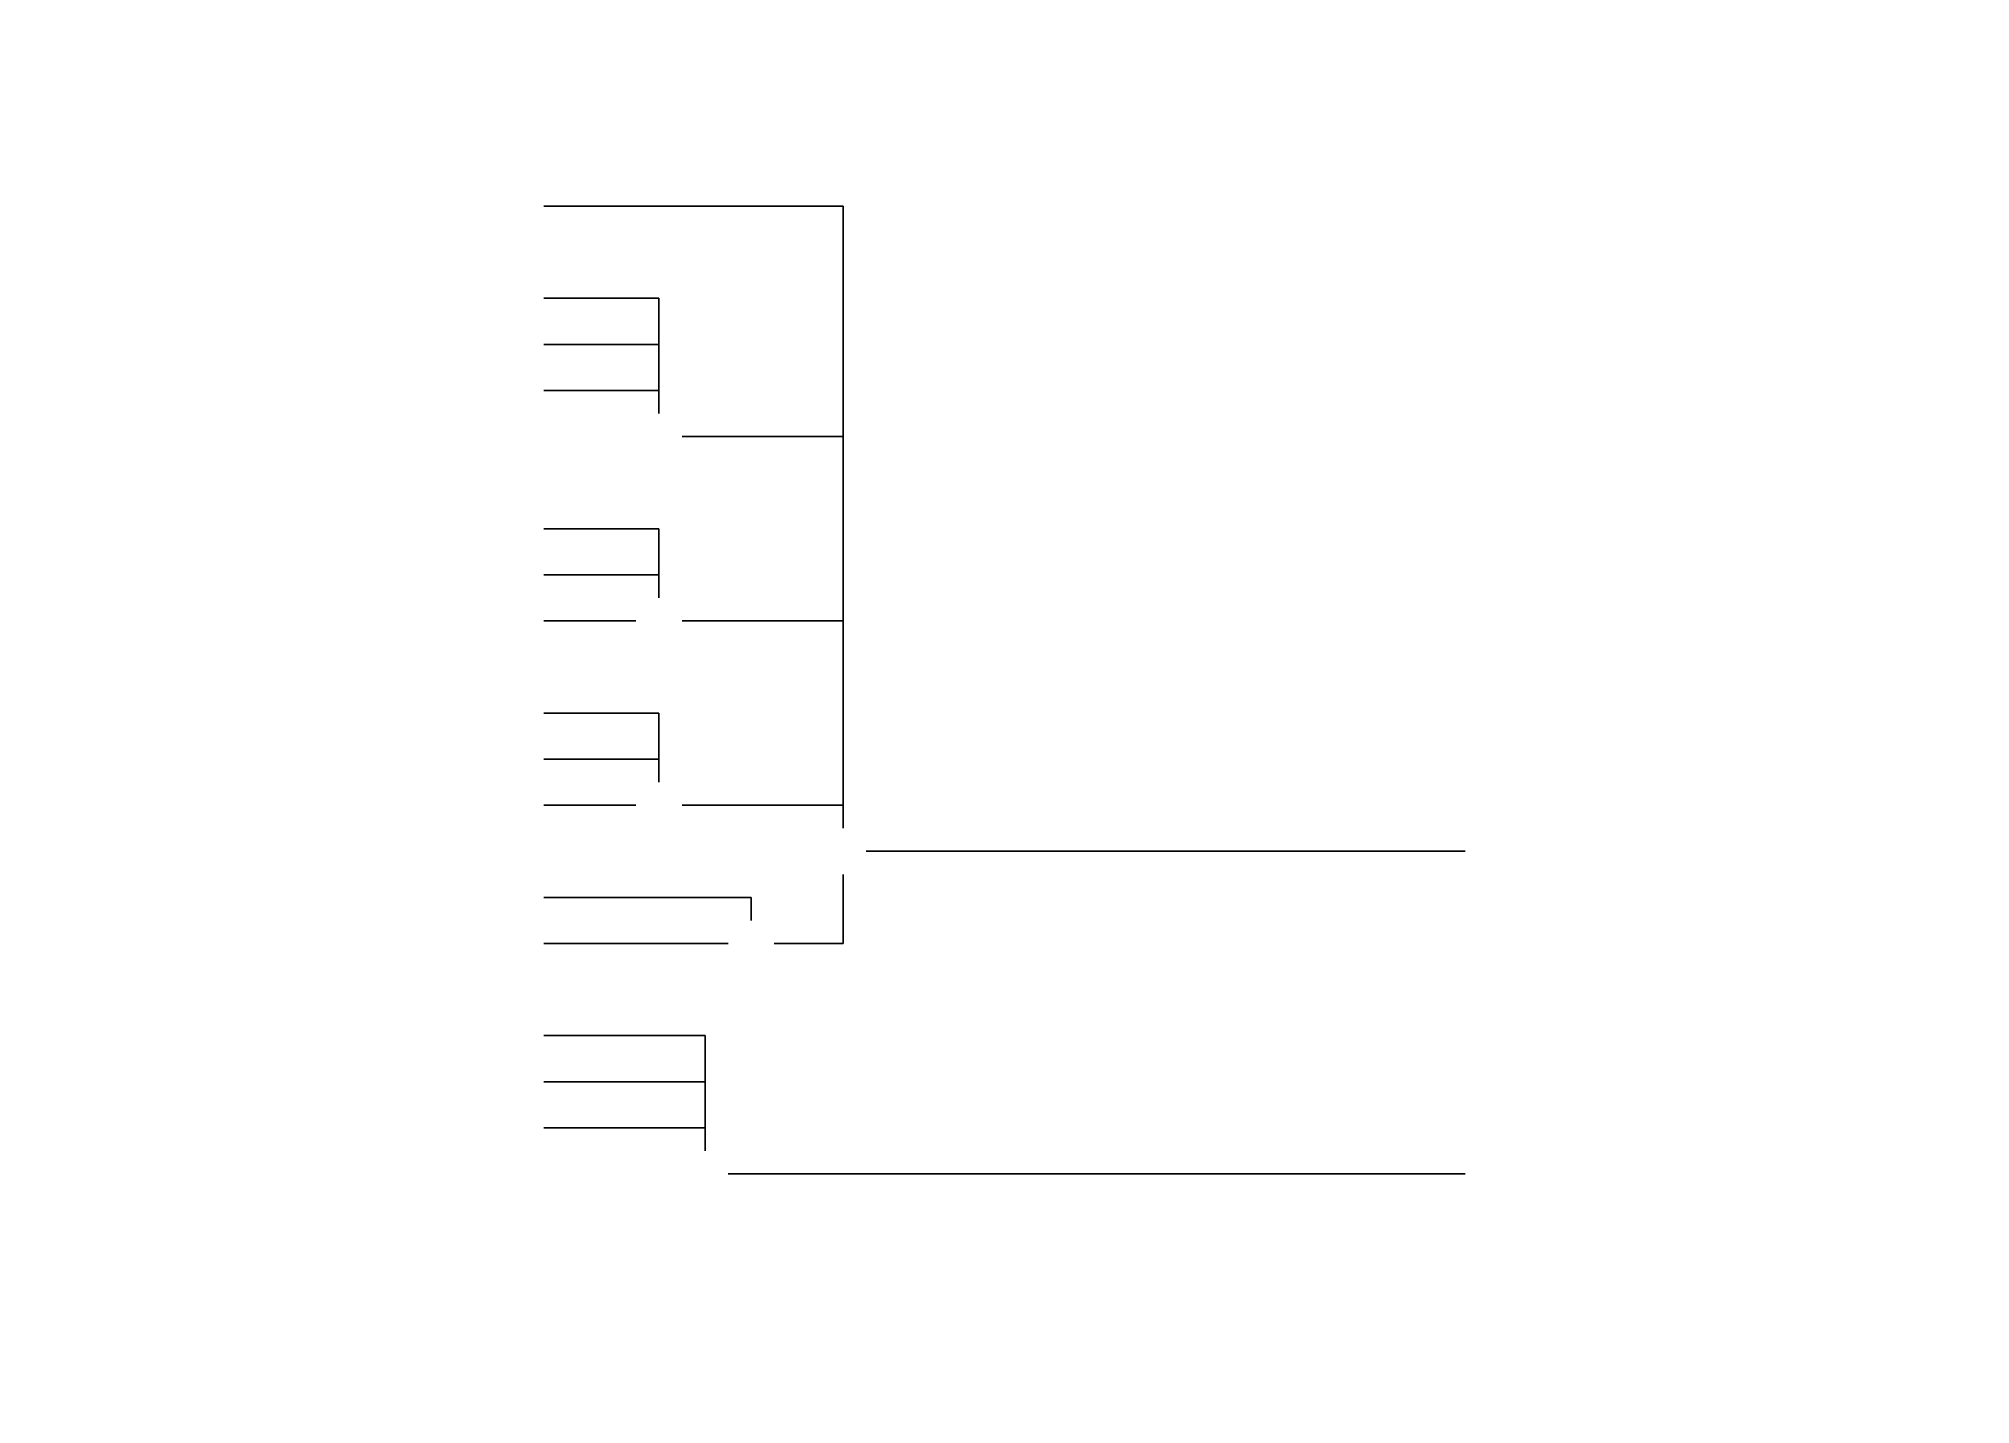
# Model space of a CAD drawing. Header units: millimetres. Extents: x 1 to 1259, y 1 to 890.
import ezdxf

# ---------------------------------------------------------------- set-up
doc = ezdxf.new("R2010")
doc.units = ezdxf.units.MM
doc.layers.add('WIRES', color=5, linetype='CONTINUOUS')

msp = doc.modelspace()

# ---------------------------------------------------------------- linework, layer by layer
at = {"layer": 'WIRES', "color": 0}
for p, q in [((330, 781), (525, 781)), ((525, 781), (525, 631)), ((330, 721), (405, 721)), ((405, 721), (405, 691)), ((330, 691), (405, 691)), ((405, 691), (405, 661)), ((330, 661), (405, 661)), ((405, 661), (405, 646)), ((420, 631), (525, 631)), ((525, 631), (525, 511)), ((330, 571), (405, 571)), ((405, 571), (405, 541)), ((330, 541), (405, 541)), ((405, 541), (405, 526)), ((330, 511), (390, 511)), ((420, 511), (525, 511)), ((525, 511), (525, 391)), ((330, 451), (405, 451)), ((405, 451), (405, 421)), ((330, 421), (405, 421)), ((405, 421), (405, 406)), ((330, 391), (390, 391)), ((420, 391), (525, 391)), ((525, 391), (525, 376)), ((540, 361), (930, 361)), ((525, 301), (525, 346)), ((330, 331), (465, 331)), ((465, 331), (465, 316)), ((330, 301), (450, 301)), ((480, 301), (525, 301)), ((330, 241), (435, 241)), ((435, 241), (435, 211)), ((330, 211), (435, 211)), ((435, 211), (435, 181)), ((330, 181), (435, 181)), ((435, 181), (435, 166)), ((450, 151), (930, 151))]:
    msp.add_line(p, q, dxfattribs=at)

doc.saveas('drawing.dxf')
